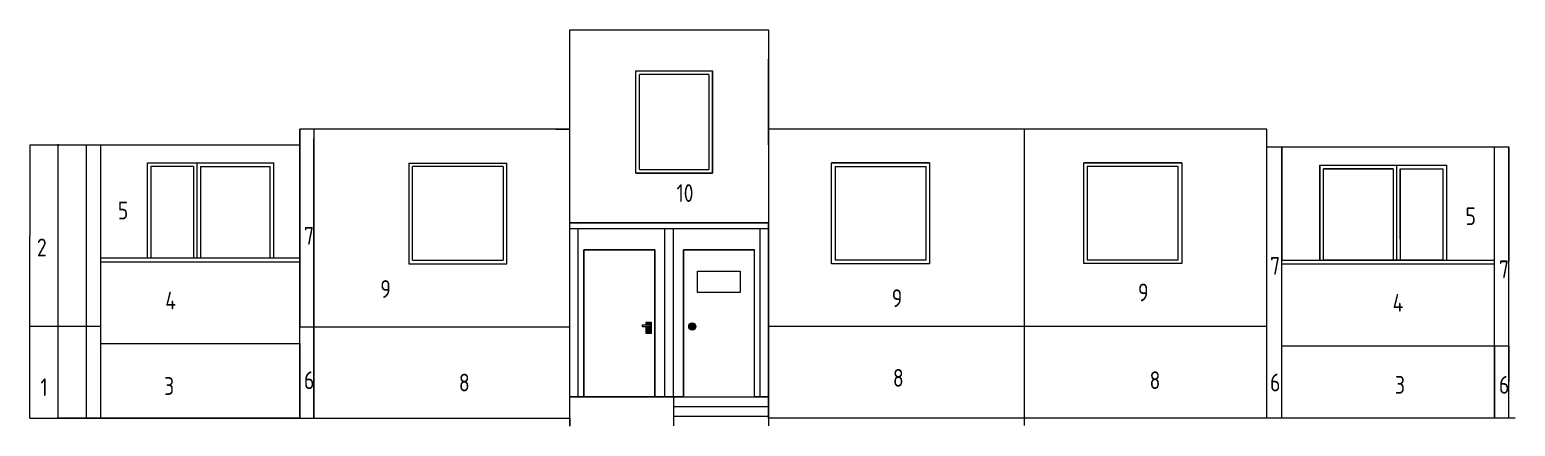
# Model space of a CAD drawing. Header units: millimetres. Extents: x 83035 to 329678, y -103769 to 22061.
# Drawn here: x 289549 to 310457, y -2225 to 3358 of the extents above; entities that cross this region are included whole.
import ezdxf

# ---------------------------------------------------------------- set-up
doc = ezdxf.new("R2010")
doc.units = ezdxf.units.MM
doc.header["$LTSCALE"] = 10
for name, color, linetype, lineweight in [('Отмывка', 5, 'Continuous', 20), ('Разрез', 5, 'Continuous', 40), ('Фасад', 5, 'Continuous', 20)]:
    doc.layers.add(name, color=color, linetype=linetype, lineweight=lineweight)
doc.styles.add('1.10', font='', dxfattribs={"height": 25})
doc.styles.get('1.10').set_extended_font_data('GOST type A')

# ---------------------------------------------------------------- blocks, each defined once
blk = doc.blocks.new('133')
at = {"layer": 'Фасад', "color": 0, "ltscale": 500}
for p, q in [((-187185, -3979), (-184385, -3979)), ((-185725, -3979), (-185725, -4384)), ((-185725, -4114), (-184385, -4114)), ((-185725, -4249), (-184385, -4249))]:
    blk.add_line(p, q, dxfattribs=at)

msp = doc.modelspace()

# ---------------------------------------------------------------- hatches: boundary and pattern name
at = {"layer": 'Фасад'}
h = msp.add_hatch(color=0, dxfattribs=at)
h.set_gradient(color1=(181, 186, 181), color2=(181, 186, 181), one_color=1, tint=0.72)
h.paths.add_polyline_path([(298260.651, -877.032), (298260.651, -888.4), (298256.651, -888.4), (298256.651, -877.032, -4.159956629)], flags=16)
h.paths.add_polyline_path([(298298.651, -761.702), (298218.651, -761.702), (298218.651, -800.316), (298275.849, -800.316, -0.414213562), (298280.849, -805.316), (298280.849, -815.086, -0.414213562), (298275.849, -820.086), (298218.651, -820.086), (298218.651, -911.702), (298298.651, -911.702)])
h = msp.add_hatch(color=0, dxfattribs=at)
h.set_gradient(color1=(181, 186, 181), color2=(181, 186, 181), one_color=1, tint=0.72)
h.paths.add_polyline_path([(298923.483, -820.086, 1), (298823.483, -820.086, 1)])

# ---------------------------------------------------------------- linework, layer by layer
at = {"layer": 'Отмывка', "color": 0}
msp.add_line((297148.651, 558.298), (299948.651, 558.298), dxfattribs=at)
at = {"layer": 'Фасад', "color": 0}
for p, q in [((297148.651, 3358.298), (299948.651, 3358.298)), ((299948.651, 1738.298), (299948.651, 2944.494)), ((298078.651, 1338.298), (298078.651, 2778.298)), ((298078.651, 2778.298), (299108.651, 2778.298)), ((298128.651, 1388.298), (298128.651, 2728.298)), ((299108.651, 2728.298), (298128.651, 2728.298)), ((299108.651, 2778.298), (299158.651, 2778.298)), ((299108.651, 2728.298), (299108.651, 1388.298)), ((299158.651, 1338.298), (299158.651, 2778.298)), ((293348.651, -2108.702), (293349.975, 1956.476)), ((296948.651, 1958.298), (297148.651, 1958.298)), ((299948.651, 1958.298), (299948.651, -2216.702)), ((303547.665, 1958.298), (300103.297, 1958.298)), ((303547.665, -2214.702), (303547.665, 1958.298)), ((289548.651, -821.702), (289553.077, 1738.298)), ((289553.077, 1738.298), (293349.975, 1738.298)), ((290348.651, -2108.702), (290349.904, 1738.298)), ((290548.651, -2108.702), (290549.904, 1738.298)), ((293548.651, -2105.951), (293548.651, 1828.298)), ((310368.359, 1705.667), (306952.272, 1705.667)), ((310166.122, -2108.702), (310166.122, 1705.667)), ((310367.705, -2108.702), (310367.705, 1708.251)), ((291204.126, 1483.298), (292984.126, 1483.298)), ((291204.126, 144.494), (291204.126, 1483.298)), ((291904.126, 249.494), (291904.126, 1483.298)), ((291904.126, 144.494), (291904.126, 1483.298)), ((292984.126, 144.494), (292984.126, 1483.298)), ((294884.053, 1481.476), (294884.053, 61.476)), ((294884.053, 1481.476), (296264.053, 1481.476)), ((296264.053, 61.476), (296264.053, 1481.476)), ((300833.507, 63.298), (300833.507, 1483.298)), ((302213.507, 1483.298), (300833.507, 1483.298)), ((302213.507, 1483.298), (302213.507, 63.298)), ((304382.711, 65.298), (304382.711, 1485.298)), ((305762.711, 1485.298), (304382.711, 1485.298)), ((305762.711, 1485.298), (305762.711, 65.298)), ((291854.126, 1433.298), (291254.126, 1433.298)), ((291254.126, 1433.298), (291254.126, 144.494)), ((291854.126, 1433.298), (291854.126, 144.494)), ((291954.126, 1433.298), (292934.126, 1433.298)), ((291954.126, 1433.298), (291954.126, 144.494)), ((292934.126, 144.494), (292934.126, 1433.298)), ((296214.053, 1431.476), (294934.053, 1431.476)), ((294934.053, 111.476), (294934.053, 1431.476)), ((296214.053, 1431.476), (296214.053, 111.476)), ((298078.651, 1338.298), (299158.651, 1338.298)), ((298128.651, 1388.298), (299108.651, 1388.298)), ((300883.507, 1433.298), (302163.507, 1433.298)), ((300883.507, 1433.298), (300883.507, 113.298)), ((302163.507, 113.298), (302163.507, 1433.298)), ((304432.711, 1435.298), (305712.711, 1435.298)), ((304432.711, 1435.298), (304432.711, 115.298)), ((305712.711, 115.298), (305712.711, 1435.298)), ((307706.315, 1450.667), (309486.315, 1450.667)), ((307706.315, 1450.667), (307706.315, 111.863)), ((307756.315, 111.863), (307756.315, 1400.667)), ((308736.315, 1400.667), (307756.315, 1400.667)), ((308736.315, 1400.667), (308736.315, 111.863)), ((308786.315, 1450.667), (308786.315, 216.863)), ((308786.315, 1450.667), (308786.315, 111.863)), ((308836.315, 1400.667), (309436.315, 1400.667)), ((308836.315, 1400.667), (308836.315, 111.863)), ((309436.315, 1400.667), (309436.315, 111.863)), ((309486.315, 1450.667), (309486.315, 111.863)), ((297148.651, 640.298), (299948.651, 640.298)), ((297148.651, 558.298), (299948.651, 558.298)), ((297268.651, -1811.702), (297268.651, 558.298)), ((298488.651, -1811.702), (298488.651, 558.298)), ((298608.651, -1811.702), (298608.651, 558.298)), ((299828.651, -1811.702), (299828.651, 558.298)), ((297348.651, 258.298), (298348.651, 258.298)), ((297348.651, -1811.702), (297348.651, 258.298)), ((298348.651, -1811.702), (298348.651, 258.298)), ((298748.651, -1811.702), (298748.651, 258.298)), ((298748.651, 258.298), (299748.651, 258.298)), ((299748.651, -1811.702), (299748.651, 258.298)), ((290549.367, 88.3), (293349.975, 88.3)), ((290549.385, 144.494), (293349.975, 144.494)), ((294884.053, 61.476), (296264.053, 61.476)), ((294934.053, 111.476), (296214.053, 111.476)), ((302213.507, 63.298), (300833.507, 63.298)), ((302163.507, 113.298), (300883.507, 113.298)), ((305762.711, 65.298), (304382.711, 65.298)), ((305712.711, 115.298), (304432.711, 115.298)), ((307169.302, 111.863), (310166.122, 111.863)), ((310166.122, 55.669), (307169.302, 55.669)), ((289548.651, -2108.702), (289548.651, -821.702)), ((293349.975, -823.524), (297148.885, -823.524)), ((298176.671, -820.086), (298275.849, -820.086)), ((298275.849, -800.316), (298177.435, -800.316)), ((298280.849, -815.086), (298280.849, -805.316)), ((303803.297, -821.702), (299938.103, -821.702)), ((306958.515, -819.702), (303547.665, -819.702)), ((298256.651, -877.032), (298256.651, -888.4)), ((298256.651, -888.4), (298260.651, -888.4)), ((298260.651, -877.032), (298260.651, -888.4)), ((307169.302, -1094.333), (310367.705, -1094.333)), ((297148.651, -1811.702), (299948.651, -1811.702)), ((298608.651, -1811.702), (298608.651, -2129.702)), ((289548.651, -2108.702), (293348.651, -2108.702)), ((293348.651, -2108.702), (297148.651, -2108.702))]:
    msp.add_line(p, q, dxfattribs=at)
at = {"layer": 'Фасад', "color": 0, "ltscale": 500}
for p, q in [((297148.651, 3358.298), (299948.651, 3358.298)), ((297148.762, -2225.099), (297148.742, 3358.298)), ((299948.651, 3358.298), (299948.651, 640.298)), ((293348.651, 1958.298), (293348.651, 1958.298)), ((297148.651, 1958.298), (293349.975, 1956.476)), ((293349.975, 1956.476), (293349.975, -823.524)), ((293548.651, 1956.574), (293548.651, -823.524)), ((293548.651, 1956.571), (293548.651, -2108.757)), ((297148.885, -823.524), (297148.651, 1958.298)), ((303548.651, 1958.298), (299952.289, 1958.298)), ((306958.669, 1960.298), (303547.665, 1960.298)), ((306957.626, -2108.702), (306957.626, 1960.298)), ((289948.651, -2108.702), (289949.975, 1746.343)), ((307169.302, 1705.667), (307169.302, 111.863)), ((307169.302, -2108.702), (307169.302, 1705.667)), ((310367.705, 1698.084), (310367.742, 100.484)), ((307706.315, 111.863), (307706.315, 1450.667)), ((307706.315, 1450.667), (309486.315, 1450.667)), ((307756.315, 409.285), (307756.315, 1400.667)), ((307756.315, 1400.667), (308736.315, 1400.667)), ((308736.315, 1400.667), (308736.315, 409.285)), ((308836.315, 409.285), (308836.315, 1400.667)), ((308836.315, 1400.667), (309436.315, 1400.667)), ((309486.315, 1450.667), (309486.315, 477.348)), ((297148.651, -1811.702), (297148.762, 640.298)), ((299948.651, 640.298), (297148.762, 640.298)), ((297148.762, 640.298), (299948.651, 640.298)), ((299948.651, -2108.702), (299948.651, 640.298)), ((299948.651, 640.298), (299948.651, -1811.702)), ((299948.651, -2108.702), (299948.651, 640.298)), ((297348.651, -1811.702), (297348.651, 258.298)), ((297348.651, 258.298), (298348.651, 258.298)), ((298348.651, 258.298), (297348.651, 258.298)), ((297348.651, 258.298), (297348.651, -1811.702)), ((298348.651, 258.298), (298348.651, -1811.702)), ((298348.651, -1811.702), (298348.651, 258.298)), ((299748.651, 258.298), (298748.651, 258.298)), ((298748.651, 258.298), (298748.651, -1811.702)), ((299748.651, -1811.702), (299748.651, 258.298)), ((291254.126, 144.494), (291854.126, 144.494)), ((291854.126, 144.494), (291954.126, 144.494)), ((291954.126, 144.494), (292934.126, 144.494)), ((307169.302, 111.863), (307706.315, 111.863)), ((308736.315, 111.863), (307756.315, 111.863)), ((307756.315, 111.863), (308736.315, 111.863)), ((308836.315, 111.863), (308736.315, 111.863)), ((308736.315, 111.863), (308836.315, 111.863)), ((309436.315, 111.863), (308836.315, 111.863)), ((308836.315, 111.863), (309436.315, 111.863)), ((290549.07, -822.181), (289548.651, -821.702)), ((289948.651, -2108.702), (289949.975, -1061.702)), ((290548.992, -1061.702), (293349.975, -1061.702)), ((293348.651, -1061.702), (293348.651, -1061.702)), ((293349.975, -1061.702), (293349.975, -2108.702)), ((307169.302, -2108.702), (307169.302, -1094.333)), ((307169.302, -1094.333), (310166.122, -1094.333)), ((310166.122, -1094.333), (310166.122, -2108.702)), ((310367.705, -2108.702), (310370.491, -1092.062)), ((310367.705, -2108.702), (310367.705, -1094.333)), ((297348.651, -1811.702), (297148.651, -1811.702)), ((297348.651, -1811.702), (297148.651, -1811.702)), ((298348.651, -1811.702), (297348.651, -1811.702)), ((298748.651, -1811.702), (298348.651, -1811.702)), ((298608.651, -1811.702), (298608.651, -2129.702)), ((299948.651, -1811.702), (299748.651, -1811.702)), ((289548.651, -2108.702), (297148.651, -2108.702)), ((293349.975, -2108.702), (289948.651, -2108.702)), ((293349.975, -2108.702), (289949.975, -2108.702)), ((293349.975, -2108.702), (289949.975, -2108.702)), ((293348.651, -2108.702), (297148.651, -2108.702)), ((293349.975, -2108.702), (297148.651, -2108.702)), ((293548.651, -2108.757), (294548.55, -2109.016)), ((293548.651, -2108.757), (294548.55, -2109.016)), ((297148.651, -2108.702), (297148.651, -2216.702)), ((297148.651, -2108.702), (297148.651, -2216.702)), ((300148.651, -2108.702), (299948.651, -2108.702)), ((300914.645, -2108.702), (299948.651, -2108.702)), ((310456.663, -2108.702), (299948.651, -2108.702)), ((299948.651, -2108.702), (299948.651, -2216.702)), ((306957.626, -2108.702), (300148.651, -2108.702)), ((310166.122, -2108.702), (307169.302, -2108.702))]:
    msp.add_line(p, q, dxfattribs=at)
for points in [[(298078.651, 2778.298), (299158.651, 2778.298), (299158.651, 1338.298), (298078.651, 1338.298)], [(300833.507, 1483.298), (302213.507, 1483.298), (302213.507, 63.298), (300833.507, 63.298)], [(304382.711, 1485.298), (305762.711, 1485.298), (305762.711, 65.298), (304382.711, 65.298)]]:
    msp.add_lwpolyline(points, close=True, dxfattribs=at)
at = {"layer": 'Фасад', "color": 0}
msp.add_lwpolyline([(298948.651, -40.548), (299548.651, -40.548), (299548.651, -340.548), (298948.651, -340.548)], close=True, dxfattribs=at)
msp.add_lwpolyline([(298218.651, -820.086), (298218.651, -911.702), (298298.651, -911.702), (298298.651, -761.702), (298218.651, -761.702), (298218.651, -800.316)], dxfattribs=at)
msp.add_circle((298873.483, -820.086), 50, dxfattribs=at)
for centre, radius, start, end in [((298177.053, -810.474), 9.619, 179.057506, 272.2758776), ((298177.435, -810.316), 10, 90, 180), ((298275.849, -805.316), 5, 0, 90), ((298275.849, -815.086), 5, 270, 360), ((298258.651, -873.112), 4.4, 297.0334077, 242.9665923)]:
    msp.add_arc(centre, radius, start, end, dxfattribs=at)

# ---------------------------------------------------------------- block references
at = {"layer": 'Разрез', "color": 0}
msp.add_blockref('133', (484333.606, 2167.483), dxfattribs=at)

# ---------------------------------------------------------------- texts
at = {"layer": 'Фасад', "color": 0, "ltscale": 500, "char_height": 250, "width": 3124.13135, "attachment_point": 1, "style": '1.10'}
for s, insert in [('10', (298652.496, 1183.102)), ('5', (290789.317, 938.272)), ('5', (309755.588, 857.64)), ('7', (293409.031, 580.588)), ('2', (289650.311, 418.004)), ('7', (307005.702, 158.531)), ('7', (310227.463, 109.755)), ('9', (294482.951, -167.297)), ('4', (291456.449, -329.881)), ('9', (301681.039, -296.483)), ('9', (305146.872, -215.192)), ('4', (308730.483, -361.738)), ('6', (293409.031, -1451.709)), ('8', (301697.311, -1418.311)), ('8', (305309.587, -1450.828)), ('1', (289699.125, -1549.259)), ('3', (291440.177, -1533.001)), ('8', (295589.414, -1484.225)), ('6', (307005.397, -1483.589)), ('3', (308763.026, -1516.082)), ('6', (310227.463, -1516.082))]:
    msp.add_mtext(s, dxfattribs=dict(at, insert=insert))

doc.saveas('drawing.dxf')
